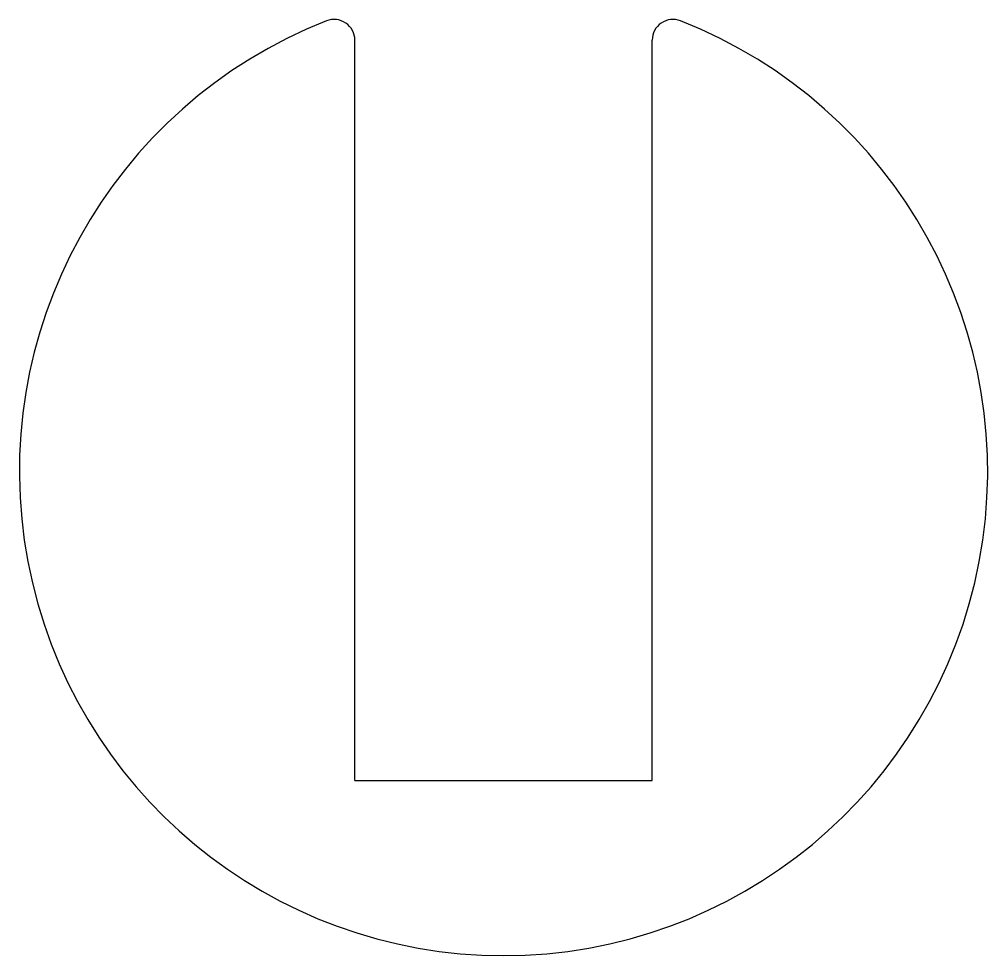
# Model space of a CAD drawing. Extents: x 322.2 to 336.2, y 669.4 to 682.9.
import ezdxf

# ---------------------------------------------------------------- set-up
doc = ezdxf.new("R2010")
doc.units = 0
doc.layers.get('0').update_dxf_attribs({"linetype": 'CONTINUOUS'})

msp = doc.modelspace()

# ---------------------------------------------------------------- linework, layer by layer
for p, q in [((327.031, 671.907), (327.031, 682.611)), ((331.331, 671.907), (331.331, 682.611)), ((327.031, 671.907), (331.331, 671.907))]:
    msp.add_line(p, q)
for centre, radius, start, end in [((329.181, 676.375), 7, 111.4489, 68.5511), ((326.731, 682.611), 0.3, 0, 111.4489), ((331.631, 682.611), 0.3, 68.5511, 180)]:
    msp.add_arc(centre, radius, start, end)

doc.saveas('drawing.dxf')
